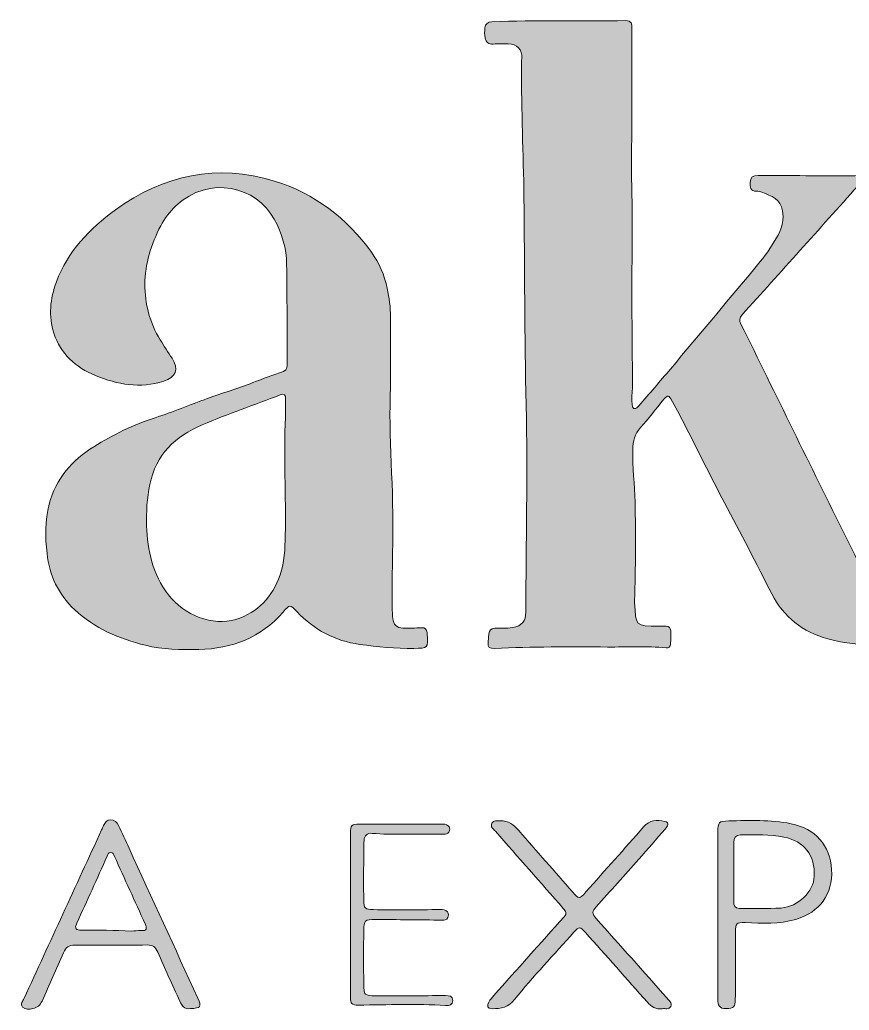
# Model space of a CAD drawing. Header units: millimetres. Extents: x 18 to 194, y 123 to 184.
# Drawn here: x 92.7 to 144.2, y 122.8 to 184.4 of the extents above; entities that cross this region are included whole.
import ezdxf

# ---------------------------------------------------------------- set-up
doc = ezdxf.new("R2010")
doc.units = ezdxf.units.MM
doc.header["$MEASUREMENT"] = 0
doc.layers.add('Layer 1', color=7, linetype='Continuous')

# ---------------------------------------------------------------- blocks, each defined once
blk = doc.blocks.new('block 4')
at = {"layer": 'Layer 1', "lineweight": 0}
for points, knots in [([(118.015, 146.17), (118.011, 146.198), (118.011, 146.226), (118.011, 146.255), (117.994, 146.473), (117.891, 146.572), (117.655, 146.558), (117.274, 146.533), (116.893, 146.53), (116.512, 146.537), (116.124, 146.544), (115.916, 146.763), (115.884, 147.14), (115.856, 147.465), (115.838, 147.786), (115.842, 148.11), (115.849, 149.324), (115.852, 150.534), (115.88, 151.747), (115.958, 155.145), (115.605, 158.535), (115.739, 161.516), (115.739, 163.248), (115.736, 164.557), (115.739, 165.869), (115.743, 166.479), (115.662, 167.079), (115.535, 167.672), (115.358, 168.48), (115.044, 169.231), (114.561, 169.905), (113.034, 172.032), (111.005, 173.56), (108.529, 174.329), (104.969, 175.429), (101.649, 174.724), (98.647, 172.54), (97.039, 171.369), (95.691, 169.972), (94.975, 168.06), (94.583, 167.012), (94.484, 165.936), (94.82, 164.871), (95.229, 163.58), (96.178, 162.747), (97.398, 162.243), (98.767, 161.678), (100.182, 161.421), (101.646, 161.883), (102.411, 162.123), (102.591, 162.641), (102.164, 163.311), (101.921, 163.692), (101.671, 164.066), (101.434, 164.451), (100.774, 165.509), (100.475, 166.723), (100.478, 167.912), (100.478, 169.16), (100.856, 170.406), (101.462, 171.545), (101.709, 172.007), (102.013, 172.427), (102.397, 172.787), (104.51, 174.745), (107.417, 173.994), (108.518, 171.954), (108.994, 171.073), (109.276, 170.145), (109.287, 169.146), (109.312, 167.118), (109.312, 165.089), (109.319, 163.057), (109.319, 162.835), (109.365, 162.588), (109.082, 162.486), (108.447, 162.257), (107.809, 162.048), (107.184, 161.802), (106.253, 161.431), (105.294, 161.149), (104.355, 160.81), (103.272, 160.419), (102.21, 159.967), (101.113, 159.618), (99.762, 159.184), (98.506, 158.563), (97.307, 157.815), (95.945, 156.961), (94.947, 155.833), (94.534, 154.234), (94.269, 153.218), (94.28, 152.199), (94.393, 151.176), (94.544, 149.814), (95.095, 148.632), (96.104, 147.687), (97.353, 146.519), (98.877, 145.87), (100.506, 145.468), (101.589, 145.2), (102.711, 145.182), (103.826, 145.207), (105.89, 145.26), (107.682, 145.93), (109.065, 147.532), (109.474, 148.008), (109.495, 148.011), (109.933, 147.549), (111.002, 146.431), (112.279, 145.743), (113.824, 145.521), (114.946, 145.362), (116.06, 145.256), (117.193, 145.274), (118.071, 145.284), (118.071, 145.274), (118.015, 146.17)], [0, 0, 0, 0, 1, 1, 1, 2, 2, 2, 3, 3, 3, 4, 4, 4, 5, 5, 5, 6, 6, 6, 7, 7, 7, 8, 8, 8, 9, 9, 9, 10, 10, 10, 11, 11, 11, 12, 12, 12, 13, 13, 13, 14, 14, 14, 15, 15, 15, 16, 16, 16, 17, 17, 17, 18, 18, 18, 19, 19, 19, 20, 20, 20, 21, 21, 21, 22, 22, 22, 23, 23, 23, 24, 24, 24, 25, 25, 25, 26, 26, 26, 27, 27, 27, 28, 28, 28, 29, 29, 29, 30, 30, 30, 31, 31, 31, 32, 32, 32, 33, 33, 33, 34, 34, 34, 35, 35, 35, 36, 36, 36, 37, 37, 37, 38, 38, 38, 39, 39, 39, 39]), ([(109.22, 159.635), (109.082, 157.258), (109.259, 154.778), (109.202, 152.298), (109.185, 151.465), (109.156, 150.636), (108.874, 149.839), (108.395, 148.477), (107.523, 147.5), (106.123, 147.077), (104.69, 146.646), (102.919, 147.32), (101.925, 148.618), (100.958, 149.885), (100.633, 151.356), (100.584, 152.901), (100.556, 153.758), (100.605, 154.622), (100.782, 155.466), (101.163, 157.318), (102.355, 158.457), (104.041, 159.173), (105.636, 159.847), (107.269, 160.422), (108.888, 161.036), (109.153, 161.138), (109.22, 161.025), (109.22, 160.796), (109.22, 160.796), (109.22, 159.635), (109.22, 159.635)], [0, 0, 0, 0, 1, 1, 1, 2, 2, 2, 3, 3, 3, 4, 4, 4, 5, 5, 5, 6, 6, 6, 7, 7, 7, 8, 8, 8, 9, 9, 9, 10, 10, 10, 10])]:
    blk.add_open_spline(points, degree=3, knots=knots, dxfattribs=at)
blk = doc.blocks.new('block 8')
at = {"layer": 'Layer 1', "lineweight": 0}
for points, knots in [([(103.77, 123.525), (102.341, 126.633), (100.916, 129.741), (99.49, 132.853), (99.272, 133.325), (99.06, 133.802), (98.834, 134.271), (98.739, 134.475), (98.577, 134.609), (98.34, 134.613), (98.107, 134.613), (98.002, 134.44), (97.913, 134.257), (97.871, 134.168), (97.829, 134.077), (97.786, 133.989), (96.181, 130.496), (94.573, 127.007), (92.971, 123.515), (92.897, 123.349), (92.703, 123.165), (92.879, 122.975), (93.052, 122.791), (93.303, 122.827), (93.521, 122.876), (93.779, 122.932), (93.973, 123.091), (94.086, 123.345), (94.53, 124.347), (94.989, 125.345), (95.423, 126.354), (95.564, 126.679), (95.758, 126.831), (96.125, 126.827), (97.621, 126.813), (99.116, 126.813), (100.612, 126.831), (100.961, 126.834), (101.141, 126.707), (101.279, 126.386), (101.716, 125.363), (102.182, 124.354), (102.648, 123.342), (102.771, 123.07), (102.926, 122.805), (103.307, 122.876), (103.949, 122.904), (104.013, 122.999), (103.77, 123.525)], [0, 0, 0, 0, 1, 1, 1, 2, 2, 2, 3, 3, 3, 4, 4, 4, 5, 5, 5, 6, 6, 6, 7, 7, 7, 8, 8, 8, 9, 9, 9, 10, 10, 10, 11, 11, 11, 12, 12, 12, 13, 13, 13, 14, 14, 14, 15, 15, 15, 16, 16, 16, 16]), ([(100.217, 127.73), (100.023, 127.748), (99.826, 127.702), (99.639, 127.688), (98.601, 127.783), (97.571, 127.723), (96.541, 127.755), (96.195, 127.762), (96.079, 127.836), (96.245, 128.196), (96.883, 129.575), (97.501, 130.962), (98.129, 132.348), (98.175, 132.447), (98.206, 132.577), (98.34, 132.588), (98.506, 132.602), (98.538, 132.45), (98.587, 132.341), (99.222, 130.944), (99.854, 129.544), (100.489, 128.147), (100.616, 127.861), (100.612, 127.688), (100.217, 127.73)], [0, 0, 0, 0, 1, 1, 1, 2, 2, 2, 3, 3, 3, 4, 4, 4, 5, 5, 5, 6, 6, 6, 7, 7, 7, 8, 8, 8, 8])]:
    blk.add_open_spline(points, degree=3, knots=knots, dxfattribs=at)
blk = doc.blocks.new('block 10')
at = {"layer": 'Layer 1', "lineweight": 0}
for points, knots in [([(143.157, 131.516), (143.083, 133.008), (142.127, 134.08), (140.631, 134.373), (139.347, 134.624), (138.053, 134.588), (136.758, 134.546), (136.151, 134.525), (136.088, 134.475), (136.088, 133.858), (136.084, 132.14), (136.084, 130.418), (136.084, 128.697), (136.084, 126.951), (136.091, 125.201), (136.08, 123.451), (136.077, 123.074), (136.179, 122.865), (136.603, 122.883), (137.082, 122.901), (137.171, 122.968), (137.171, 123.451), (137.174, 124.845), (137.171, 126.242), (137.174, 127.639), (137.174, 128.189), (137.241, 128.242), (137.784, 128.221), (138.843, 128.185), (139.898, 128.118), (140.935, 128.425), (142.416, 128.866), (143.235, 129.995), (143.157, 131.516)], [0, 0, 0, 0, 1, 1, 1, 2, 2, 2, 3, 3, 3, 4, 4, 4, 5, 5, 5, 6, 6, 6, 7, 7, 7, 8, 8, 8, 9, 9, 9, 10, 10, 10, 11, 11, 11, 11]), ([(140.01, 129.131), (139.157, 129.067), (138.296, 129.103), (137.435, 129.096), (137.125, 129.096), (137.075, 129.304), (137.075, 129.551), (137.075, 129.551), (137.075, 131.41), (137.075, 131.41), (137.075, 132.013), (137.079, 132.62), (137.072, 133.223), (137.068, 133.523), (137.209, 133.675), (137.502, 133.675), (138.402, 133.682), (139.301, 133.713), (140.194, 133.54), (141.446, 133.297), (142.138, 132.401), (142.078, 131.089), (142.035, 130.161), (141.076, 129.205), (140.01, 129.131)], [0, 0, 0, 0, 1, 1, 1, 2, 2, 2, 3, 3, 3, 4, 4, 4, 5, 5, 5, 6, 6, 6, 7, 7, 7, 8, 8, 8, 8])]:
    blk.add_open_spline(points, degree=3, knots=knots, dxfattribs=at)
blk = doc.blocks.new('block 2')
at = {"layer": 'Layer 1'}
h = blk.add_hatch(color=4, dxfattribs=at)
h.dxf.hatch_style = 2
edge = h.paths.add_edge_path()
edge.add_spline(control_points=[(148.77, 145.729), (148.738, 145.514), (148.622, 145.443), (148.428, 145.447), (146.579, 145.457), (144.724, 145.369), (142.921, 145.863), (141.369, 146.29), (140.176, 147.214), (139.435, 148.664), (138.472, 150.559), (137.502, 152.453), (136.5, 154.33), (135.625, 155.967), (134.811, 157.639), (133.967, 159.293), (133.71, 159.794), (133.431, 160.285), (133.17, 160.782), (133.008, 161.085), (132.863, 160.93), (132.729, 160.768), (132.246, 160.179), (131.787, 159.568), (131.283, 159), (130.923, 158.595), (130.799, 158.164), (130.792, 157.625), (130.782, 156.535), (130.905, 155.459), (130.937, 154.376), (130.997, 152.333), (130.972, 150.287), (130.909, 148.244), (130.905, 148.202), (130.905, 148.16), (130.909, 148.117), (131.008, 146.713), (130.912, 146.625), (132.454, 146.65), (133.167, 146.66), (133.167, 146.681), (133.167, 145.962), (133.167, 145.821), (133.156, 145.68), (133.142, 145.538), (133.128, 145.369), (133.04, 145.292), (132.863, 145.309), (131.653, 145.426), (130.44, 145.348), (129.226, 145.359), (126.887, 145.373), (124.545, 145.383), (122.206, 145.27), (121.895, 145.256), (121.779, 145.327), (121.804, 145.665), (121.874, 146.537), (121.86, 146.537), (122.71, 146.533), (122.922, 146.53), (123.137, 146.53), (123.342, 146.569), (123.91, 146.681), (124.146, 146.957), (124.146, 147.535), (124.167, 151.821), (124.266, 156.111), (124.167, 160.397), (124.068, 164.708), (124.079, 169.023), (124.033, 173.337), (124.001, 176.029), (123.867, 178.717), (123.878, 181.412), (123.878, 181.596), (123.881, 181.779), (123.899, 181.959), (123.945, 182.506), (123.613, 182.869), (123.056, 182.869), (122.749, 182.869), (122.435, 182.876), (122.128, 182.848), (121.821, 182.816), (121.687, 182.961), (121.624, 183.229), (121.574, 183.441), (121.588, 183.649), (121.613, 183.861), (121.641, 184.111), (121.779, 184.217), (122.036, 184.231), (124.813, 184.358), (127.593, 184.273), (130.369, 184.305), (130.725, 184.309), (130.739, 184.108), (130.739, 183.843), (130.736, 182.037), (130.736, 180.231), (130.736, 178.424), (130.736, 176.773), (130.701, 175.122), (130.746, 173.475), (130.814, 171.034), (130.704, 168.596), (130.743, 166.158), (130.768, 164.62), (130.764, 163.082), (130.782, 161.548), (130.785, 161.195), (130.683, 160.846), (130.761, 160.493), (130.785, 160.39), (130.732, 160.249), (130.87, 160.196), (131.022, 160.14), (131.103, 160.27), (131.18, 160.362), (131.833, 161.121), (132.489, 161.876), (133.135, 162.641), (135.001, 164.867), (136.864, 167.093), (138.723, 169.326), (139.157, 169.848), (139.517, 170.42), (139.848, 171.013), (140.106, 171.478), (140.183, 171.979), (140.106, 172.487), (139.993, 173.193), (139.4, 173.419), (138.825, 173.634), (138.723, 173.672), (138.606, 173.704), (138.494, 173.701), (138.091, 173.69), (138.098, 173.958), (138.098, 174.244), (138.098, 174.579), (138.275, 174.674), (138.582, 174.674), (140.557, 174.664), (142.529, 174.671), (144.505, 174.657), (144.748, 174.653), (145.108, 174.812), (145.21, 174.586), (145.316, 174.346), (144.946, 174.209), (144.784, 174.029), (142.392, 171.348), (139.989, 168.674), (137.583, 166.003), (137.414, 165.813), (137.407, 165.664), (137.52, 165.442), (139.686, 161.047), (141.841, 156.644), (144.011, 152.252), (144.784, 150.689), (145.595, 149.144), (146.308, 147.549), (146.554, 147.003), (146.96, 146.71), (147.581, 146.784), (147.666, 146.794), (147.75, 146.798), (147.835, 146.801), (148.735, 146.83), (148.904, 146.629), (148.77, 145.729)], knot_values=[0, 0, 0, 0, 1, 1, 1, 2, 2, 2, 3, 3, 3, 4, 4, 4, 5, 5, 5, 6, 6, 6, 7, 7, 7, 8, 8, 8, 9, 9, 9, 10, 10, 10, 11, 11, 11, 12, 12, 12, 13, 13, 13, 14, 14, 14, 15, 15, 15, 16, 16, 16, 17, 17, 17, 18, 18, 18, 19, 19, 19, 20, 20, 20, 21, 21, 21, 22, 22, 22, 23, 23, 23, 24, 24, 24, 25, 25, 25, 26, 26, 26, 27, 27, 27, 28, 28, 28, 29, 29, 29, 30, 30, 30, 31, 31, 31, 32, 32, 32, 33, 33, 33, 34, 34, 34, 35, 35, 35, 36, 36, 36, 37, 37, 37, 38, 38, 38, 39, 39, 39, 40, 40, 40, 41, 41, 41, 42, 42, 42, 43, 43, 43, 44, 44, 44, 45, 45, 45, 46, 46, 46, 47, 47, 47, 48, 48, 48, 49, 49, 49, 50, 50, 50, 51, 51, 51, 52, 52, 52, 53, 53, 53, 54, 54, 54, 55, 55, 55, 56, 56, 56, 57, 57, 57, 58, 58, 58, 58], degree=3, periodic=1)
h = blk.add_hatch(color=4, dxfattribs=at)
h.dxf.hatch_style = 2
edge = h.paths.add_edge_path()
edge.add_spline(control_points=[(118.015, 146.17), (118.011, 146.198), (118.011, 146.226), (118.011, 146.255), (117.994, 146.473), (117.891, 146.572), (117.655, 146.558), (117.274, 146.533), (116.893, 146.53), (116.512, 146.537), (116.124, 146.544), (115.916, 146.763), (115.884, 147.14), (115.856, 147.465), (115.838, 147.786), (115.842, 148.11), (115.849, 149.324), (115.852, 150.534), (115.88, 151.747), (115.958, 155.145), (115.605, 158.535), (115.739, 161.516), (115.739, 163.248), (115.736, 164.557), (115.739, 165.869), (115.743, 166.479), (115.662, 167.079), (115.535, 167.672), (115.358, 168.48), (115.044, 169.231), (114.561, 169.905), (113.034, 172.032), (111.005, 173.56), (108.529, 174.329), (104.969, 175.429), (101.649, 174.724), (98.647, 172.54), (97.039, 171.369), (95.691, 169.972), (94.975, 168.06), (94.583, 167.012), (94.484, 165.936), (94.82, 164.871), (95.229, 163.58), (96.178, 162.747), (97.398, 162.243), (98.767, 161.678), (100.182, 161.421), (101.646, 161.883), (102.411, 162.123), (102.591, 162.641), (102.164, 163.311), (101.921, 163.692), (101.671, 164.066), (101.434, 164.451), (100.774, 165.509), (100.475, 166.723), (100.478, 167.912), (100.478, 169.16), (100.856, 170.406), (101.462, 171.545), (101.709, 172.007), (102.013, 172.427), (102.397, 172.787), (104.51, 174.745), (107.417, 173.994), (108.518, 171.954), (108.994, 171.073), (109.276, 170.145), (109.287, 169.146), (109.312, 167.118), (109.312, 165.089), (109.319, 163.057), (109.319, 162.835), (109.365, 162.588), (109.082, 162.486), (108.447, 162.257), (107.809, 162.048), (107.184, 161.802), (106.253, 161.431), (105.294, 161.149), (104.355, 160.81), (103.272, 160.419), (102.21, 159.967), (101.113, 159.618), (99.762, 159.184), (98.506, 158.563), (97.307, 157.815), (95.945, 156.961), (94.947, 155.833), (94.534, 154.234), (94.269, 153.218), (94.28, 152.199), (94.393, 151.176), (94.544, 149.814), (95.095, 148.632), (96.104, 147.687), (97.353, 146.519), (98.877, 145.87), (100.506, 145.468), (101.589, 145.2), (102.711, 145.182), (103.826, 145.207), (105.89, 145.26), (107.682, 145.93), (109.065, 147.532), (109.474, 148.008), (109.495, 148.011), (109.933, 147.549), (111.002, 146.431), (112.279, 145.743), (113.824, 145.521), (114.946, 145.362), (116.06, 145.256), (117.193, 145.274), (118.071, 145.284), (118.071, 145.274), (118.015, 146.17)], knot_values=[0, 0, 0, 0, 1, 1, 1, 2, 2, 2, 3, 3, 3, 4, 4, 4, 5, 5, 5, 6, 6, 6, 7, 7, 7, 8, 8, 8, 9, 9, 9, 10, 10, 10, 11, 11, 11, 12, 12, 12, 13, 13, 13, 14, 14, 14, 15, 15, 15, 16, 16, 16, 17, 17, 17, 18, 18, 18, 19, 19, 19, 20, 20, 20, 21, 21, 21, 22, 22, 22, 23, 23, 23, 24, 24, 24, 25, 25, 25, 26, 26, 26, 27, 27, 27, 28, 28, 28, 29, 29, 29, 30, 30, 30, 31, 31, 31, 32, 32, 32, 33, 33, 33, 34, 34, 34, 35, 35, 35, 36, 36, 36, 37, 37, 37, 38, 38, 38, 39, 39, 39, 39], degree=3, periodic=1)
edge = h.paths.add_edge_path()
edge.add_spline(control_points=[(109.22, 159.635), (109.082, 157.258), (109.259, 154.778), (109.202, 152.298), (109.185, 151.465), (109.156, 150.636), (108.874, 149.839), (108.395, 148.477), (107.523, 147.5), (106.123, 147.077), (104.69, 146.646), (102.919, 147.32), (101.925, 148.618), (100.958, 149.885), (100.633, 151.356), (100.584, 152.901), (100.556, 153.758), (100.605, 154.622), (100.782, 155.466), (101.163, 157.318), (102.355, 158.457), (104.041, 159.173), (105.636, 159.847), (107.269, 160.422), (108.888, 161.036), (109.153, 161.138), (109.22, 161.025), (109.22, 160.796), (109.22, 160.796), (109.22, 159.635), (109.22, 159.635)], knot_values=[0, 0, 0, 0, 1, 1, 1, 2, 2, 2, 3, 3, 3, 4, 4, 4, 5, 5, 5, 6, 6, 6, 7, 7, 7, 8, 8, 8, 9, 9, 9, 10, 10, 10, 10], degree=3, periodic=1)
h = blk.add_hatch(color=4, dxfattribs=at)
h.dxf.hatch_style = 2
edge = h.paths.add_edge_path()
edge.add_spline(control_points=[(103.77, 123.525), (102.341, 126.633), (100.916, 129.741), (99.49, 132.853), (99.272, 133.325), (99.06, 133.802), (98.834, 134.271), (98.739, 134.475), (98.577, 134.609), (98.34, 134.613), (98.107, 134.613), (98.002, 134.44), (97.913, 134.257), (97.871, 134.168), (97.829, 134.077), (97.786, 133.989), (96.181, 130.496), (94.573, 127.007), (92.971, 123.515), (92.897, 123.349), (92.703, 123.165), (92.879, 122.975), (93.052, 122.791), (93.303, 122.827), (93.521, 122.876), (93.779, 122.932), (93.973, 123.091), (94.086, 123.345), (94.53, 124.347), (94.989, 125.345), (95.423, 126.354), (95.564, 126.679), (95.758, 126.831), (96.125, 126.827), (97.621, 126.813), (99.116, 126.813), (100.612, 126.831), (100.961, 126.834), (101.141, 126.707), (101.279, 126.386), (101.716, 125.363), (102.182, 124.354), (102.648, 123.342), (102.771, 123.07), (102.926, 122.805), (103.307, 122.876), (103.949, 122.904), (104.013, 122.999), (103.77, 123.525)], knot_values=[0, 0, 0, 0, 1, 1, 1, 2, 2, 2, 3, 3, 3, 4, 4, 4, 5, 5, 5, 6, 6, 6, 7, 7, 7, 8, 8, 8, 9, 9, 9, 10, 10, 10, 11, 11, 11, 12, 12, 12, 13, 13, 13, 14, 14, 14, 15, 15, 15, 16, 16, 16, 16], degree=3, periodic=1)
edge = h.paths.add_edge_path()
edge.add_spline(control_points=[(100.217, 127.73), (100.023, 127.748), (99.826, 127.702), (99.639, 127.688), (98.601, 127.783), (97.571, 127.723), (96.541, 127.755), (96.195, 127.762), (96.079, 127.836), (96.245, 128.196), (96.883, 129.575), (97.501, 130.962), (98.129, 132.348), (98.175, 132.447), (98.206, 132.577), (98.34, 132.588), (98.506, 132.602), (98.538, 132.45), (98.587, 132.341), (99.222, 130.944), (99.854, 129.544), (100.489, 128.147), (100.616, 127.861), (100.612, 127.688), (100.217, 127.73)], knot_values=[0, 0, 0, 0, 1, 1, 1, 2, 2, 2, 3, 3, 3, 4, 4, 4, 5, 5, 5, 6, 6, 6, 7, 7, 7, 8, 8, 8, 8], degree=3, periodic=1)
h = blk.add_hatch(color=4, dxfattribs=at)
h.dxf.hatch_style = 2
edge = h.paths.add_edge_path()
edge.add_spline(control_points=[(119.606, 123.373), (119.595, 123.105), (119.426, 123.059), (119.165, 123.074), (117.362, 123.169), (115.556, 123.123), (113.753, 123.091), (113.333, 123.084), (113.249, 123.208), (113.252, 123.578), (113.263, 125.286), (113.256, 126.989), (113.256, 128.697), (113.256, 128.697), (113.256, 133.773), (113.256, 133.773), (113.256, 134.288), (113.309, 134.341), (113.806, 134.341), (115.496, 134.345), (117.189, 134.341), (118.883, 134.341), (119.038, 134.341), (119.204, 134.362), (119.327, 134.25), (119.412, 134.176), (119.447, 134.066), (119.408, 133.943), (119.362, 133.805), (119.267, 133.731), (119.13, 133.724), (118.904, 133.713), (118.678, 133.717), (118.452, 133.724), (117.172, 133.752), (115.887, 133.66), (114.607, 133.773), (114.304, 133.802), (114.117, 133.639), (114.099, 133.336), (114.078, 132.955), (114.078, 132.574), (114.074, 132.193), (114.071, 131.336), (114.071, 130.475), (114.074, 129.614), (114.078, 129.113), (114.166, 129.028), (114.674, 129.028), (116.053, 129.025), (117.436, 129.028), (118.819, 129.028), (118.985, 129.028), (119.165, 129.057), (119.285, 128.894), (119.373, 128.778), (119.341, 128.655), (119.295, 128.531), (119.228, 128.362), (119.087, 128.379), (118.943, 128.379), (117.56, 128.393), (116.18, 128.408), (114.797, 128.418), (114.148, 128.422), (114.081, 128.358), (114.078, 127.73), (114.067, 126.619), (114.067, 125.504), (114.078, 124.389), (114.085, 123.712), (114.131, 123.677), (114.808, 123.677), (116.261, 123.677), (117.715, 123.677), (119.165, 123.684), (119.398, 123.684), (119.616, 123.673), (119.606, 123.373)], knot_values=[0, 0, 0, 0, 1, 1, 1, 2, 2, 2, 3, 3, 3, 4, 4, 4, 5, 5, 5, 6, 6, 6, 7, 7, 7, 8, 8, 8, 9, 9, 9, 10, 10, 10, 11, 11, 11, 12, 12, 12, 13, 13, 13, 14, 14, 14, 15, 15, 15, 16, 16, 16, 17, 17, 17, 18, 18, 18, 19, 19, 19, 20, 20, 20, 21, 21, 21, 22, 22, 22, 23, 23, 23, 24, 24, 24, 25, 25, 25, 26, 26, 26, 26], degree=3, periodic=1)
h = blk.add_hatch(color=4, dxfattribs=at)
h.dxf.hatch_style = 2
edge = h.paths.add_edge_path()
edge.add_spline(control_points=[(133.156, 123.014), (133.05, 122.777), (132.807, 122.904), (132.63, 122.872), (132.232, 122.805), (131.953, 122.999), (131.706, 123.278), (130.425, 124.725), (129.138, 126.164), (127.857, 127.607), (127.526, 127.977), (127.469, 127.988), (127.141, 127.624), (125.896, 126.242), (124.619, 124.887), (123.451, 123.433), (123.081, 122.975), (122.611, 122.855), (122.065, 122.872), (121.74, 122.883), (121.715, 123.052), (121.853, 123.285), (121.941, 123.43), (122.051, 123.56), (122.16, 123.687), (123.613, 125.321), (125.063, 126.954), (126.527, 128.577), (126.732, 128.803), (126.633, 128.933), (126.478, 129.106), (125.07, 130.704), (123.67, 132.306), (122.262, 133.904), (122.135, 134.048), (121.931, 134.179), (122.033, 134.401), (122.135, 134.627), (122.375, 134.542), (122.566, 134.553), (123.067, 134.581), (123.405, 134.299), (123.712, 133.946), (124.823, 132.669), (125.942, 131.399), (127.056, 130.129), (127.462, 129.667), (127.476, 129.671), (127.882, 130.129), (129.078, 131.477), (130.288, 132.814), (131.47, 134.179), (131.851, 134.616), (132.313, 134.613), (132.782, 134.518), (133.121, 134.447), (132.962, 134.207), (132.817, 134.041), (132.271, 133.417), (131.717, 132.793), (131.166, 132.172), (130.284, 131.18), (129.417, 130.182), (128.517, 129.208), (128.259, 128.93), (128.263, 128.76), (128.517, 128.478), (129.999, 126.834), (131.463, 125.173), (132.93, 123.518), (133.054, 123.373), (133.258, 123.243), (133.156, 123.014)], knot_values=[0, 0, 0, 0, 1, 1, 1, 2, 2, 2, 3, 3, 3, 4, 4, 4, 5, 5, 5, 6, 6, 6, 7, 7, 7, 8, 8, 8, 9, 9, 9, 10, 10, 10, 11, 11, 11, 12, 12, 12, 13, 13, 13, 14, 14, 14, 15, 15, 15, 16, 16, 16, 17, 17, 17, 18, 18, 18, 19, 19, 19, 20, 20, 20, 21, 21, 21, 22, 22, 22, 23, 23, 23, 24, 24, 24, 24], degree=3, periodic=1)
h = blk.add_hatch(color=4, dxfattribs=at)
h.dxf.hatch_style = 2
edge = h.paths.add_edge_path()
edge.add_spline(control_points=[(143.157, 131.516), (143.083, 133.008), (142.127, 134.08), (140.631, 134.373), (139.347, 134.624), (138.053, 134.588), (136.758, 134.546), (136.151, 134.525), (136.088, 134.475), (136.088, 133.858), (136.084, 132.14), (136.084, 130.418), (136.084, 128.697), (136.084, 126.951), (136.091, 125.201), (136.08, 123.451), (136.077, 123.074), (136.179, 122.865), (136.603, 122.883), (137.082, 122.901), (137.171, 122.968), (137.171, 123.451), (137.174, 124.845), (137.171, 126.242), (137.174, 127.639), (137.174, 128.189), (137.241, 128.242), (137.784, 128.221), (138.843, 128.185), (139.898, 128.118), (140.935, 128.425), (142.416, 128.866), (143.235, 129.995), (143.157, 131.516)], knot_values=[0, 0, 0, 0, 1, 1, 1, 2, 2, 2, 3, 3, 3, 4, 4, 4, 5, 5, 5, 6, 6, 6, 7, 7, 7, 8, 8, 8, 9, 9, 9, 10, 10, 10, 11, 11, 11, 11], degree=3, periodic=1)
edge = h.paths.add_edge_path()
edge.add_spline(control_points=[(140.01, 129.131), (139.157, 129.067), (138.296, 129.103), (137.435, 129.096), (137.125, 129.096), (137.075, 129.304), (137.075, 129.551), (137.075, 129.551), (137.075, 131.41), (137.075, 131.41), (137.075, 132.013), (137.079, 132.62), (137.072, 133.223), (137.068, 133.523), (137.209, 133.675), (137.502, 133.675), (138.402, 133.682), (139.301, 133.713), (140.194, 133.54), (141.446, 133.297), (142.138, 132.401), (142.078, 131.089), (142.035, 130.161), (141.076, 129.205), (140.01, 129.131)], knot_values=[0, 0, 0, 0, 1, 1, 1, 2, 2, 2, 3, 3, 3, 4, 4, 4, 5, 5, 5, 6, 6, 6, 7, 7, 7, 8, 8, 8, 8], degree=3, periodic=1)
at = {"layer": 'Layer 1', "lineweight": 0}
for points, knots in [([(148.77, 145.729), (148.738, 145.514), (148.622, 145.443), (148.428, 145.447), (146.579, 145.457), (144.724, 145.369), (142.921, 145.863), (141.369, 146.29), (140.176, 147.214), (139.435, 148.664), (138.472, 150.559), (137.502, 152.453), (136.5, 154.33), (135.625, 155.967), (134.811, 157.639), (133.967, 159.293), (133.71, 159.794), (133.431, 160.285), (133.17, 160.782), (133.008, 161.085), (132.863, 160.93), (132.729, 160.768), (132.246, 160.179), (131.787, 159.568), (131.283, 159), (130.923, 158.595), (130.799, 158.164), (130.792, 157.625), (130.782, 156.535), (130.905, 155.459), (130.937, 154.376), (130.997, 152.333), (130.972, 150.287), (130.909, 148.244), (130.905, 148.202), (130.905, 148.16), (130.909, 148.117), (131.008, 146.713), (130.912, 146.625), (132.454, 146.65), (133.167, 146.66), (133.167, 146.681), (133.167, 145.962), (133.167, 145.821), (133.156, 145.68), (133.142, 145.538), (133.128, 145.369), (133.04, 145.292), (132.863, 145.309), (131.653, 145.426), (130.44, 145.348), (129.226, 145.359), (126.887, 145.373), (124.545, 145.383), (122.206, 145.27), (121.895, 145.256), (121.779, 145.327), (121.804, 145.665), (121.874, 146.537), (121.86, 146.537), (122.71, 146.533), (122.922, 146.53), (123.137, 146.53), (123.342, 146.569), (123.91, 146.681), (124.146, 146.957), (124.146, 147.535), (124.167, 151.821), (124.266, 156.111), (124.167, 160.397), (124.068, 164.708), (124.079, 169.023), (124.033, 173.337), (124.001, 176.029), (123.867, 178.717), (123.878, 181.412), (123.878, 181.596), (123.881, 181.779), (123.899, 181.959), (123.945, 182.506), (123.613, 182.869), (123.056, 182.869), (122.749, 182.869), (122.435, 182.876), (122.128, 182.848), (121.821, 182.816), (121.687, 182.961), (121.624, 183.229), (121.574, 183.441), (121.588, 183.649), (121.613, 183.861), (121.641, 184.111), (121.779, 184.217), (122.036, 184.231), (124.813, 184.358), (127.593, 184.273), (130.369, 184.305), (130.725, 184.309), (130.739, 184.108), (130.739, 183.843), (130.736, 182.037), (130.736, 180.231), (130.736, 178.424), (130.736, 176.773), (130.701, 175.122), (130.746, 173.475), (130.814, 171.034), (130.704, 168.596), (130.743, 166.158), (130.768, 164.62), (130.764, 163.082), (130.782, 161.548), (130.785, 161.195), (130.683, 160.846), (130.761, 160.493), (130.785, 160.39), (130.732, 160.249), (130.87, 160.196), (131.022, 160.14), (131.103, 160.27), (131.18, 160.362), (131.833, 161.121), (132.489, 161.876), (133.135, 162.641), (135.001, 164.867), (136.864, 167.093), (138.723, 169.326), (139.157, 169.848), (139.517, 170.42), (139.848, 171.013), (140.106, 171.478), (140.183, 171.979), (140.106, 172.487), (139.993, 173.193), (139.4, 173.419), (138.825, 173.634), (138.723, 173.672), (138.606, 173.704), (138.494, 173.701), (138.091, 173.69), (138.098, 173.958), (138.098, 174.244), (138.098, 174.579), (138.275, 174.674), (138.582, 174.674), (140.557, 174.664), (142.529, 174.671), (144.505, 174.657), (144.748, 174.653), (145.108, 174.812), (145.21, 174.586), (145.316, 174.346), (144.946, 174.209), (144.784, 174.029), (142.392, 171.348), (139.989, 168.674), (137.583, 166.003), (137.414, 165.813), (137.407, 165.664), (137.52, 165.442), (139.686, 161.047), (141.841, 156.644), (144.011, 152.252), (144.784, 150.689), (145.595, 149.144), (146.308, 147.549), (146.554, 147.003), (146.96, 146.71), (147.581, 146.784), (147.666, 146.794), (147.75, 146.798), (147.835, 146.801), (148.735, 146.83), (148.904, 146.629), (148.77, 145.729)], [0, 0, 0, 0, 1, 1, 1, 2, 2, 2, 3, 3, 3, 4, 4, 4, 5, 5, 5, 6, 6, 6, 7, 7, 7, 8, 8, 8, 9, 9, 9, 10, 10, 10, 11, 11, 11, 12, 12, 12, 13, 13, 13, 14, 14, 14, 15, 15, 15, 16, 16, 16, 17, 17, 17, 18, 18, 18, 19, 19, 19, 20, 20, 20, 21, 21, 21, 22, 22, 22, 23, 23, 23, 24, 24, 24, 25, 25, 25, 26, 26, 26, 27, 27, 27, 28, 28, 28, 29, 29, 29, 30, 30, 30, 31, 31, 31, 32, 32, 32, 33, 33, 33, 34, 34, 34, 35, 35, 35, 36, 36, 36, 37, 37, 37, 38, 38, 38, 39, 39, 39, 40, 40, 40, 41, 41, 41, 42, 42, 42, 43, 43, 43, 44, 44, 44, 45, 45, 45, 46, 46, 46, 47, 47, 47, 48, 48, 48, 49, 49, 49, 50, 50, 50, 51, 51, 51, 52, 52, 52, 53, 53, 53, 54, 54, 54, 55, 55, 55, 56, 56, 56, 57, 57, 57, 58, 58, 58, 58]), ([(119.606, 123.373), (119.595, 123.105), (119.426, 123.059), (119.165, 123.074), (117.362, 123.169), (115.556, 123.123), (113.753, 123.091), (113.333, 123.084), (113.249, 123.208), (113.252, 123.578), (113.263, 125.286), (113.256, 126.989), (113.256, 128.697), (113.256, 128.697), (113.256, 133.773), (113.256, 133.773), (113.256, 134.288), (113.309, 134.341), (113.806, 134.341), (115.496, 134.345), (117.189, 134.341), (118.883, 134.341), (119.038, 134.341), (119.204, 134.362), (119.327, 134.25), (119.412, 134.176), (119.447, 134.066), (119.408, 133.943), (119.362, 133.805), (119.267, 133.731), (119.13, 133.724), (118.904, 133.713), (118.678, 133.717), (118.452, 133.724), (117.172, 133.752), (115.887, 133.66), (114.607, 133.773), (114.304, 133.802), (114.117, 133.639), (114.099, 133.336), (114.078, 132.955), (114.078, 132.574), (114.074, 132.193), (114.071, 131.336), (114.071, 130.475), (114.074, 129.614), (114.078, 129.113), (114.166, 129.028), (114.674, 129.028), (116.053, 129.025), (117.436, 129.028), (118.819, 129.028), (118.985, 129.028), (119.165, 129.057), (119.285, 128.894), (119.373, 128.778), (119.341, 128.655), (119.295, 128.531), (119.228, 128.362), (119.087, 128.379), (118.943, 128.379), (117.56, 128.393), (116.18, 128.408), (114.797, 128.418), (114.148, 128.422), (114.081, 128.358), (114.078, 127.73), (114.067, 126.619), (114.067, 125.504), (114.078, 124.389), (114.085, 123.712), (114.131, 123.677), (114.808, 123.677), (116.261, 123.677), (117.715, 123.677), (119.165, 123.684), (119.398, 123.684), (119.616, 123.673), (119.606, 123.373)], [0, 0, 0, 0, 1, 1, 1, 2, 2, 2, 3, 3, 3, 4, 4, 4, 5, 5, 5, 6, 6, 6, 7, 7, 7, 8, 8, 8, 9, 9, 9, 10, 10, 10, 11, 11, 11, 12, 12, 12, 13, 13, 13, 14, 14, 14, 15, 15, 15, 16, 16, 16, 17, 17, 17, 18, 18, 18, 19, 19, 19, 20, 20, 20, 21, 21, 21, 22, 22, 22, 23, 23, 23, 24, 24, 24, 25, 25, 25, 26, 26, 26, 26]), ([(133.156, 123.014), (133.05, 122.777), (132.807, 122.904), (132.63, 122.872), (132.232, 122.805), (131.953, 122.999), (131.706, 123.278), (130.425, 124.725), (129.138, 126.164), (127.857, 127.607), (127.526, 127.977), (127.469, 127.988), (127.141, 127.624), (125.896, 126.242), (124.619, 124.887), (123.451, 123.433), (123.081, 122.975), (122.611, 122.855), (122.065, 122.872), (121.74, 122.883), (121.715, 123.052), (121.853, 123.285), (121.941, 123.43), (122.051, 123.56), (122.16, 123.687), (123.613, 125.321), (125.063, 126.954), (126.527, 128.577), (126.732, 128.803), (126.633, 128.933), (126.478, 129.106), (125.07, 130.704), (123.67, 132.306), (122.262, 133.904), (122.135, 134.048), (121.931, 134.179), (122.033, 134.401), (122.135, 134.627), (122.375, 134.542), (122.566, 134.553), (123.067, 134.581), (123.405, 134.299), (123.712, 133.946), (124.823, 132.669), (125.942, 131.399), (127.056, 130.129), (127.462, 129.667), (127.476, 129.671), (127.882, 130.129), (129.078, 131.477), (130.288, 132.814), (131.47, 134.179), (131.851, 134.616), (132.313, 134.613), (132.782, 134.518), (133.121, 134.447), (132.962, 134.207), (132.817, 134.041), (132.271, 133.417), (131.717, 132.793), (131.166, 132.172), (130.284, 131.18), (129.417, 130.182), (128.517, 129.208), (128.259, 128.93), (128.263, 128.76), (128.517, 128.478), (129.999, 126.834), (131.463, 125.173), (132.93, 123.518), (133.054, 123.373), (133.258, 123.243), (133.156, 123.014)], [0, 0, 0, 0, 1, 1, 1, 2, 2, 2, 3, 3, 3, 4, 4, 4, 5, 5, 5, 6, 6, 6, 7, 7, 7, 8, 8, 8, 9, 9, 9, 10, 10, 10, 11, 11, 11, 12, 12, 12, 13, 13, 13, 14, 14, 14, 15, 15, 15, 16, 16, 16, 17, 17, 17, 18, 18, 18, 19, 19, 19, 20, 20, 20, 21, 21, 21, 22, 22, 22, 23, 23, 23, 24, 24, 24, 24])]:
    blk.add_open_spline(points, degree=3, knots=knots, dxfattribs=at)
at = {"layer": 'Layer 1'}
for name in ['block 4', 'block 8', 'block 10']:
    blk.add_blockref(name, (0, 0), dxfattribs=at)

msp = doc.modelspace()

# ---------------------------------------------------------------- block references
at = {"layer": 'Layer 1'}
msp.add_blockref('block 2', (0, 0), dxfattribs=at)

doc.saveas('drawing.dxf')
